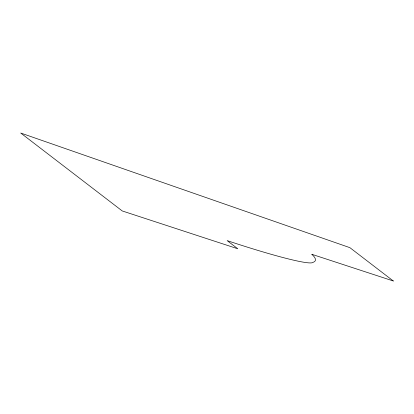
<?xml version="1.0" encoding="UTF-8"?>
<svg xmlns="http://www.w3.org/2000/svg" width="414" height="414" viewBox="0 0 414 414"><rect width="100%" height="100%" fill="white"/><g stroke="black" fill="none" stroke-linecap="round" stroke-linejoin="round"><path stroke-width="0.62" d="M393.3 280.977L311.773 254.279A361.883 27.133 19.1 0 1 312.922 262.378A105.327 7.897 19.1 0 1 227.146 240.612L237.791 248.783L122.233 210.943L20.7 133.023L349.902 247.67L393.3 280.977"/></g></svg>
